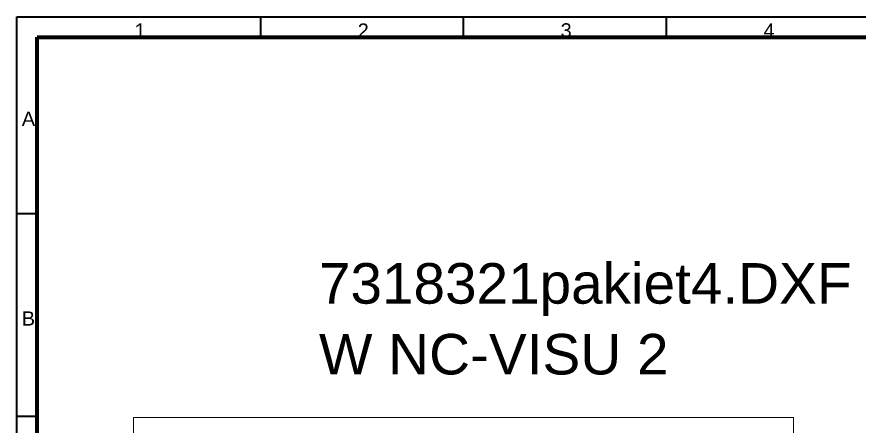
# Model space of a CAD drawing. Header units: millimetres. Extents: x 0 to 210, y 0 to 148.
# Drawn here: x 0 to 103.8, y 98 to 148.5 of the extents above; entities that cross this region are included whole.
import ezdxf

# ---------------------------------------------------------------- set-up
doc = ezdxf.new("R2010")
doc.units = ezdxf.units.MM
doc.layers.add('1', color=7, linetype='Continuous', true_color=0xffffff)
doc.layers.add('220', color=7, linetype='Continuous', true_color=0xffffff)
doc.styles.add('Arial Unicode MS', font='Arial Unicode MS')

msp = doc.modelspace()

# ---------------------------------------------------------------- linework, layer by layer
at = {"layer": '1', "color": 8, "linetype": 'Continuous', "lineweight": 18}
for p, q in [((14.35514, 47.76558), (14.35514, 99.11558)), ((95.70514, 99.11558), (14.35514, 99.11558)), ((95.70514, 99.11558), (95.70514, 47.76558))]:
    msp.add_line(p, q, dxfattribs=at)
at = {"layer": '220', "color": 18, "linetype": 'Continuous', "lineweight": 35}
for p, q in [((0, 0), (0, 148.5)), ((0, 148.5), (210, 148.5)), ((30, 148.5), (30, 146)), ((55, 148.5), (55, 146)), ((80, 148.5), (80, 146)), ((0, 124.25), (2.5, 124.25)), ((0, 99.25), (2.5, 99.25))]:
    msp.add_line(p, q, dxfattribs=at)
at = {"layer": '220', "color": 18, "linetype": 'Continuous', "lineweight": 70}
for p, q in [((2.5, 2.5), (2.5, 146)), ((2.5, 146), (207.5, 146))]:
    msp.add_line(p, q, dxfattribs=at)

# ---------------------------------------------------------------- texts
at = {"layer": '1', "color": 18, "linetype": 'Continuous', "lineweight": 13, "insert": (37.21962, 104.3343), "char_height": 5, "attachment_point": 7, "line_spacing_factor": 1.047437, "style": 'Arial Unicode MS'}
msp.add_mtext('\\fArial Unicode MS|b0|i0;\\W1.0000;7318321pakiet4.DXF\\PW\xa0NC-VISU\xa02', dxfattribs=at)
at = {"layer": '220', "color": 18, "linetype": 'Continuous', "lineweight": 13, "char_height": 1.75, "attachment_point": 7, "line_spacing_factor": 1.047437, "style": 'Arial Unicode MS'}
for s, insert in [('\\fArial Unicode MS|b0|i0;\\W1.0000;1', (14.50042, 145.9321)), ('\\fArial Unicode MS|b0|i0;\\W1.0000;2', (42.00042, 145.9321)), ('\\fArial Unicode MS|b0|i0;\\W1.0000;3', (67.00042, 145.9321)), ('\\fArial Unicode MS|b0|i0;\\W1.0000;4', (92.00042, 145.93568)), ('\\fArial Unicode MS|b0|i0;\\W1.0000;A', (0.61494, 135.06068)), ('\\fArial Unicode MS|b0|i0;\\W1.0000;B', (0.61494, 110.43568))]:
    msp.add_mtext(s, dxfattribs=dict(at, insert=insert))

doc.saveas('drawing.dxf')
